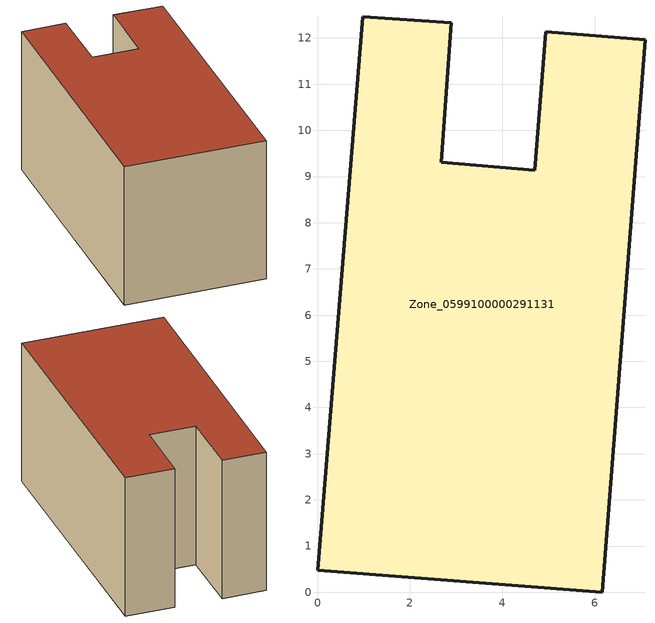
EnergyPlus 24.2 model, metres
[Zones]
Zone_0599100000291131
 floor ground (C_G): 0,0.48 0.98,12.46 2.9,12.32 2.68,9.3 4.7,9.13 4.94,12.13 7.09,11.96 6.17,0 z7.31
 wall outside (C_F): 2.68,9.3 2.9,12.32 0.98,12.46 0,0.48 6.17,0 7.09,11.96 4.94,12.13 4.7,9.13 2.68,9.3 z7.31:13.76
 roof outside (C_R): 4.7,9.13 2.68,9.3 2.9,12.32 0.98,12.46 0,0.48 6.17,0 7.09,11.96 4.94,12.13 z13.76
[BUILDING]
Pand.0599100000291131: North Axis=0; Terrain=City; Loads Convergence Tolerance Value=0.04; Temperature Convergence Tolerance Value=0.4; Solar Distribution=FullExterior; Maximum Number of Warmup Days=25; Minimum Number of Warmup Days=1
[Site:Location]
Rotterdam.The.Hague.AP_ZH_NLD Design_Conditions: Latitude=51.96; Longitude=4.45; Time Zone=1; Elevation=-4.5
[SITE:GROUNDTEMPERATURE:BUILDINGSURFACE]
18, 18, 18, 18, 18, 18, 18, 18, 18, 18, 18, 18
[MATERIAL] Thermal Absorptance=0.9; Solar Absorptance=0.7; Visible Absorptance=0.7
Name | Roughness | Thickness | Conductivity | Density | Specific Heat
G.TI.1946 | MediumSmooth | 0.15 | 1 | 540 | 1210
F.TI.1946 | Rough | 0.3 | 0.857143 | 1920 | 840
R.TI.1946 | MediumRough | 0.2 | 0.1 | 1500 | 1000
[CONSTRUCTION]
C_G: G.TI.1946
C_F: F.TI.1946
C_R: R.TI.1946
[ZONE]
Zone_0599100000291131: Type=1; Multiplier=1; Ceiling Height=Autocalculate; Volume=Autocalculate; Floor Area=autocalculate; Part of Total Floor Area=Yes
[ZONEINFILTRATION:DESIGNFLOWRATE]
Infil_Zone_0599100000291131: Zone or ZoneList or Space or SpaceList=Zone_0599100000291131; Schedule=AlwaysOn; Design Flow Rate Calculation Method=Flow/Area; Flow Rate per Floor Area=0.003; Constant Term Coefficient=1; Temperature Term Coefficient=0; Velocity Term Coefficient=0; Velocity Squared Term Coefficient=0
[HVACTEMPLATE:ZONE:IDEALLOADSAIRSYSTEM]
Zone_0599100000291131: Maximum Heating Supply Air Temperature=50; Minimum Cooling Supply Air Temperature=13; Maximum Heating Supply Air Humidity Ratio=0.0156; Minimum Cooling Supply Air Humidity Ratio=0.0077; Heating Limit=NoLimit; Cooling Limit=NoLimit; Dehumidification Control Type=ConstantSensibleHeatRatio; Cooling Sensible Heat Ratio=0.7; Dehumidification Setpoint=60; Humidification Control Type=None; Humidification Setpoint=30; Outdoor Air Method=None; Outdoor Air Flow Rate per Person=0.00944; Outdoor Air Flow Rate per Zone Floor Area=0; Outdoor Air Flow Rate per Zone=0; Demand Controlled Ventilation Type=None; Outdoor Air Economizer Type=NoEconomizer; Heat Recovery Type=None; Sensible Heat Recovery Effectiveness=0.7; Latent Heat Recovery Effectiveness=0.65
[ZONECONTROL:THERMOSTAT]
ThermostatControl_Zone_0599100000291131: Zone or ZoneList=Zone_0599100000291131; Control Type Schedule=DualSetpointControlType; Control 1=Thermostat_Zone_0599100000291131; Temperature Difference Between Cutout And Setpoint=0
[THERMOSTATSETPOINT:DUALSETPOINT]
Thermostat_Zone_0599100000291131: Heating Setpoint Temperature Schedule=HeatingSetpoint_Zone_0599100000291131; Cooling Setpoint Temperature Schedule=CoolingSetpoint_Zone_0599100000291131
[SCHEDULE:COMPACT]
HeatingSetpoint_Zone_0599100000291131: Through: 12/31, For: AllDays, Until: 24:00, 21
CoolingSetpoint_Zone_0599100000291131: Through: 12/31, For: AllDays, Until: 24:00, 24
DualSetpointControlType: Through: 12/31, For: AllDays, Until: 24:00, 4
AlwaysOn: Through: 12/31, For: AllDays, Until: 24:00, 1
